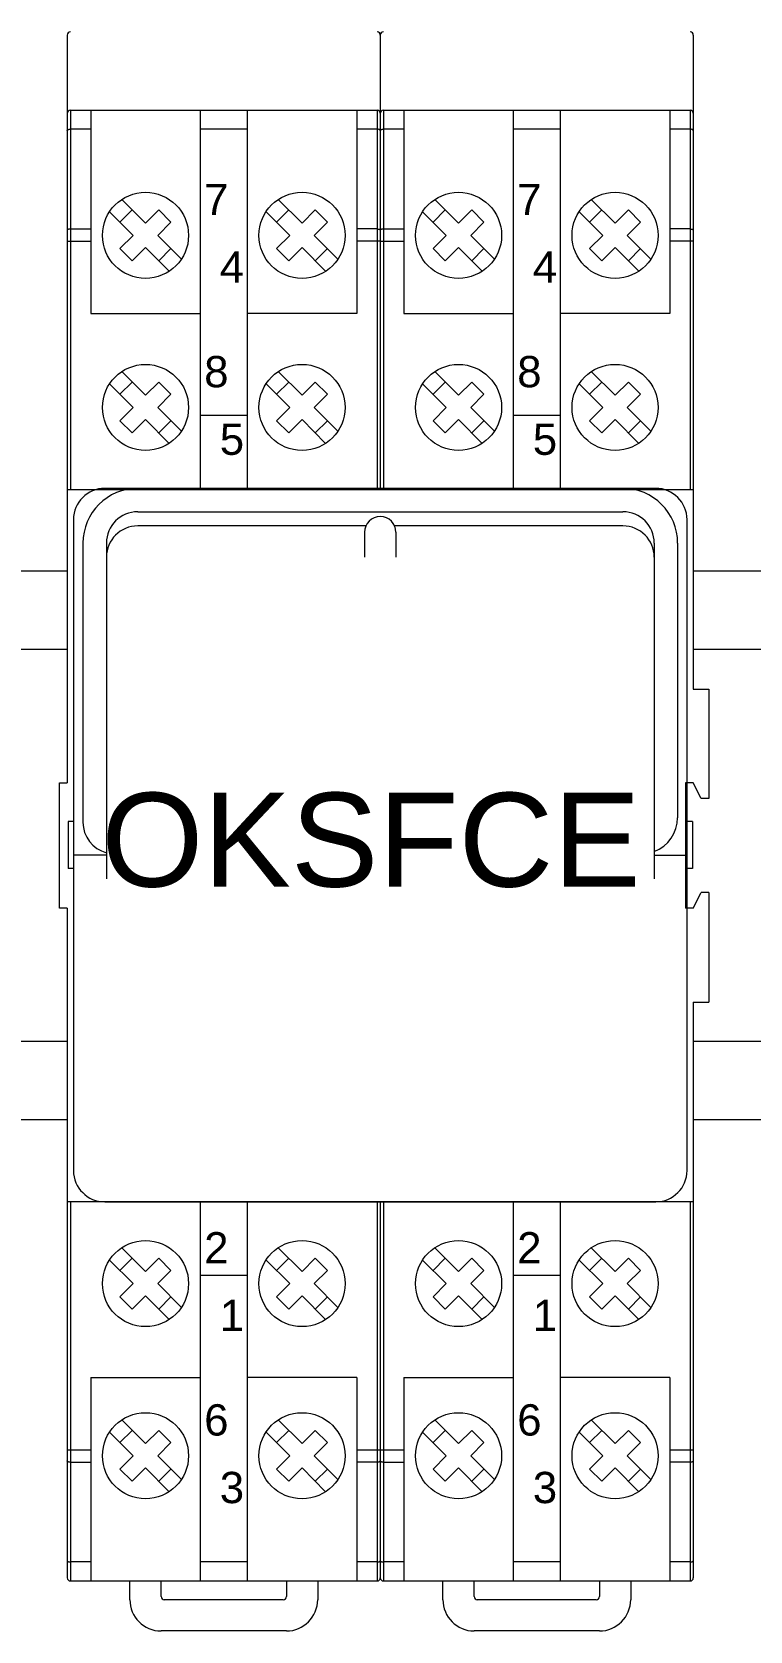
# Model space of a CAD drawing. Header units: millimetres. Extents: x 4137 to 6698, y 1400 to 3585.
# Drawn here: x 6086 to 6131.9, y 2498.6 to 2600.8 of the extents above; entities that cross this region are included whole.
import ezdxf

# ---------------------------------------------------------------- set-up
doc = ezdxf.new("R2010")
doc.units = ezdxf.units.MM
doc.layers.add('000-PI-Oprema', color=30, linetype='Continuous', lineweight=5)
doc.layers.add('002-PI-Kabelska kanalica', color=150, linetype='Continuous')
doc.styles.get("Standard").update_dxf_attribs({"font": 'arial.ttf'})

msp = doc.modelspace()

# ---------------------------------------------------------------- linework, layer by layer
at = {"layer": '000-PI-Oprema', "color": 0, "linetype": 'ByBlock', "lineweight": 0}
for p, q in [((6088.25, 2600.57), (6088.25, 2552.77)), ((6108.25, 2600.57), (6108.25, 2571.52)), ((6128.25, 2600.57), (6128.25, 2558.77)), ((6088.45, 2595.77), (6088.45, 2571.52)), ((6088.45, 2595.77), (6108.05, 2595.77)), ((6089.75, 2595.77), (6089.75, 2582.77)), ((6096.75, 2595.77), (6096.75, 2571.52)), ((6099.75, 2595.77), (6099.75, 2571.52)), ((6106.75, 2595.77), (6106.75, 2582.77)), ((6108.05, 2595.77), (6108.05, 2571.52)), ((6108.45, 2595.77), (6108.45, 2571.52)), ((6108.45, 2595.77), (6128.05, 2595.77)), ((6109.75, 2595.77), (6109.75, 2582.77)), ((6116.75, 2595.77), (6116.75, 2571.52)), ((6119.75, 2595.77), (6119.75, 2571.52)), ((6126.75, 2595.77), (6126.75, 2582.77)), ((6128.05, 2595.77), (6128.05, 2571.52)), ((6089.75, 2594.55), (6088.45, 2594.55)), ((6099.75, 2594.55), (6096.75, 2594.55)), ((6108.05, 2594.55), (6106.75, 2594.55)), ((6109.75, 2594.55), (6108.45, 2594.55)), ((6119.75, 2594.55), (6116.75, 2594.55)), ((6128.05, 2594.55), (6126.75, 2594.55)), ((6091.73, 2590.06), (6093.25, 2588.55)), ((6101.73, 2590.06), (6103.25, 2588.55)), ((6111.73, 2590.06), (6113.25, 2588.55)), ((6121.73, 2590.06), (6123.25, 2588.55)), ((6090.95, 2589.28), (6092.47, 2587.77)), ((6091.62, 2588.62), (6092.4, 2589.39)), ((6093.25, 2588.55), (6094.1, 2589.39)), ((6094.1, 2589.39), (6094.87, 2588.62)), ((6100.95, 2589.28), (6102.47, 2587.77)), ((6101.62, 2588.62), (6102.4, 2589.39)), ((6103.25, 2588.55), (6104.1, 2589.39)), ((6104.1, 2589.39), (6104.87, 2588.62)), ((6110.95, 2589.28), (6112.47, 2587.77)), ((6111.62, 2588.62), (6112.4, 2589.39)), ((6113.25, 2588.55), (6114.1, 2589.39)), ((6114.1, 2589.39), (6114.87, 2588.62)), ((6120.95, 2589.28), (6122.47, 2587.77)), ((6121.62, 2588.62), (6122.4, 2589.39)), ((6123.25, 2588.55), (6124.1, 2589.39)), ((6124.1, 2589.39), (6124.87, 2588.62)), ((6088.45, 2588.18), (6089.75, 2588.18)), ((6091.62, 2586.92), (6092.47, 2587.77)), ((6094.03, 2587.77), (6094.87, 2588.62)), ((6094.03, 2587.77), (6095.54, 2586.25)), ((6101.62, 2586.92), (6102.47, 2587.77)), ((6104.03, 2587.77), (6104.87, 2588.62)), ((6104.03, 2587.77), (6105.54, 2586.25)), ((6108.05, 2588.18), (6106.75, 2588.18)), ((6108.45, 2588.18), (6109.75, 2588.18)), ((6111.62, 2586.92), (6112.47, 2587.77)), ((6114.03, 2587.77), (6114.87, 2588.62)), ((6114.03, 2587.77), (6115.54, 2586.25)), ((6121.62, 2586.92), (6122.47, 2587.77)), ((6124.03, 2587.77), (6124.87, 2588.62)), ((6124.03, 2587.77), (6125.54, 2586.25)), ((6128.05, 2588.18), (6126.75, 2588.18)), ((6088.25, 2587.39), (6089.75, 2587.39)), ((6091.62, 2586.92), (6092.4, 2586.14)), ((6092.4, 2586.14), (6093.25, 2586.99)), ((6093.25, 2586.99), (6094.76, 2585.47)), ((6094.1, 2586.14), (6094.87, 2586.92)), ((6101.62, 2586.92), (6102.4, 2586.14)), ((6102.4, 2586.14), (6103.25, 2586.99)), ((6103.25, 2586.99), (6104.76, 2585.47)), ((6104.1, 2586.14), (6104.87, 2586.92)), ((6108.25, 2587.39), (6106.75, 2587.39)), ((6108.25, 2587.39), (6109.75, 2587.39)), ((6111.62, 2586.92), (6112.4, 2586.14)), ((6112.4, 2586.14), (6113.25, 2586.99)), ((6113.25, 2586.99), (6114.76, 2585.47)), ((6114.1, 2586.14), (6114.87, 2586.92)), ((6121.62, 2586.92), (6122.4, 2586.14)), ((6122.4, 2586.14), (6123.25, 2586.99)), ((6123.25, 2586.99), (6124.76, 2585.47)), ((6124.1, 2586.14), (6124.87, 2586.92)), ((6128.25, 2587.39), (6126.75, 2587.39)), ((6089.75, 2582.77), (6096.75, 2582.77)), ((6106.75, 2582.77), (6099.75, 2582.77)), ((6109.75, 2582.77), (6116.75, 2582.77)), ((6126.75, 2582.77), (6119.75, 2582.77)), ((6091.73, 2579.06), (6093.25, 2577.55)), ((6101.73, 2579.06), (6103.25, 2577.55)), ((6111.73, 2579.06), (6113.25, 2577.55)), ((6121.73, 2579.06), (6123.25, 2577.55)), ((6090.95, 2578.28), (6092.47, 2576.77)), ((6091.62, 2577.62), (6092.4, 2578.39)), ((6093.25, 2577.55), (6094.1, 2578.39)), ((6094.03, 2576.77), (6094.87, 2577.62)), ((6094.1, 2578.39), (6094.87, 2577.62)), ((6100.95, 2578.28), (6102.47, 2576.77)), ((6101.62, 2577.62), (6102.4, 2578.39)), ((6103.25, 2577.55), (6104.1, 2578.39)), ((6104.03, 2576.77), (6104.87, 2577.62)), ((6104.1, 2578.39), (6104.87, 2577.62)), ((6110.95, 2578.28), (6112.47, 2576.77)), ((6111.62, 2577.62), (6112.4, 2578.39)), ((6113.25, 2577.55), (6114.1, 2578.39)), ((6114.03, 2576.77), (6114.87, 2577.62)), ((6114.1, 2578.39), (6114.87, 2577.62)), ((6120.95, 2578.28), (6122.47, 2576.77)), ((6121.62, 2577.62), (6122.4, 2578.39)), ((6123.25, 2577.55), (6124.1, 2578.39)), ((6124.03, 2576.77), (6124.87, 2577.62)), ((6124.1, 2578.39), (6124.87, 2577.62)), ((6091.62, 2575.92), (6092.47, 2576.77)), ((6094.03, 2576.77), (6095.54, 2575.25)), ((6101.62, 2575.92), (6102.47, 2576.77)), ((6104.03, 2576.77), (6105.54, 2575.25)), ((6111.62, 2575.92), (6112.47, 2576.77)), ((6114.03, 2576.77), (6115.54, 2575.25)), ((6121.62, 2575.92), (6122.47, 2576.77)), ((6124.03, 2576.77), (6125.54, 2575.25)), ((6091.62, 2575.92), (6092.4, 2575.14)), ((6092.4, 2575.14), (6093.25, 2575.99)), ((6093.25, 2575.99), (6094.76, 2574.47)), ((6094.1, 2575.14), (6094.87, 2575.92)), ((6099.75, 2576.25), (6096.75, 2576.25)), ((6101.62, 2575.92), (6102.4, 2575.14)), ((6102.4, 2575.14), (6103.25, 2575.99)), ((6103.25, 2575.99), (6104.76, 2574.47)), ((6104.1, 2575.14), (6104.87, 2575.92)), ((6111.62, 2575.92), (6112.4, 2575.14)), ((6112.4, 2575.14), (6113.25, 2575.99)), ((6113.25, 2575.99), (6114.76, 2574.47)), ((6114.1, 2575.14), (6114.87, 2575.92)), ((6119.75, 2576.25), (6116.75, 2576.25)), ((6121.62, 2575.92), (6122.4, 2575.14)), ((6122.4, 2575.14), (6123.25, 2575.99)), ((6123.25, 2575.99), (6124.76, 2574.47)), ((6124.1, 2575.14), (6124.87, 2575.92)), ((6088.25, 2571.52), (6108.25, 2571.52)), ((6125.85, 2571.6), (6090.65, 2571.6)), ((6092.75, 2571.6), (6123.75, 2571.6)), ((6108.25, 2571.52), (6128.25, 2571.52)), ((6088.65, 2569.6), (6088.65, 2528)), ((6092.75, 2570.1), (6123.75, 2570.1)), ((6127.85, 2528), (6127.85, 2569.6)), ((6107.33, 2569.2), (6092.75, 2569.2)), ((6107.25, 2568.8), (6107.25, 2567.2)), ((6123.75, 2569.2), (6109.16, 2569.2)), ((6109.25, 2568.8), (6109.25, 2567.2)), ((6089.25, 2568.1), (6089.25, 2550.25)), ((6090.75, 2568.1), (6090.75, 2550.25)), ((6125.75, 2568.1), (6125.75, 2550.55)), ((6127.25, 2568.1), (6127.25, 2550.55)), ((6090.75, 2567.2), (6090.75, 2546.65)), ((6125.75, 2567.2), (6125.75, 2546.65)), ((6128.25, 2558.77), (6129.25, 2558.77)), ((6129.25, 2558.77), (6129.25, 2551.77)), ((6087.75, 2544.77), (6087.75, 2552.77)), ((6087.75, 2552.77), (6088.25, 2552.77)), ((6127.75, 2552.77), (6127.75, 2544.77)), ((6128.25, 2552.77), (6127.75, 2552.77)), ((6128.75, 2551.77), (6128.25, 2552.77)), ((6129.25, 2551.77), (6128.75, 2551.77)), ((6088.3, 2550.3), (6088.3, 2547.3)), ((6088.65, 2550.3), (6088.3, 2550.3)), ((6128.2, 2550.3), (6127.85, 2550.3)), ((6128.2, 2550.3), (6128.2, 2547.3)), ((6090.75, 2548.15), (6088.65, 2548.15)), ((6125.75, 2548.15), (6127.85, 2548.15)), ((6088.65, 2547.3), (6088.3, 2547.3)), ((6128.2, 2547.3), (6127.85, 2547.3)), ((6128.25, 2544.77), (6128.75, 2545.77)), ((6129.25, 2545.77), (6128.75, 2545.77)), ((6129.25, 2545.77), (6129.25, 2538.77)), ((6088.25, 2544.77), (6087.75, 2544.77)), ((6088.25, 2544.77), (6088.25, 2501.97)), ((6128.25, 2544.77), (6127.75, 2544.77)), ((6128.25, 2538.77), (6128.25, 2501.97)), ((6128.25, 2538.77), (6129.25, 2538.77)), ((6088.25, 2526.02), (6108.25, 2526.02)), ((6088.45, 2526.02), (6088.45, 2501.77)), ((6090.65, 2526), (6125.85, 2526)), ((6096.75, 2526.02), (6096.75, 2501.77)), ((6099.75, 2526.02), (6099.75, 2501.77)), ((6108.05, 2526.02), (6108.05, 2501.77)), ((6108.25, 2526.02), (6128.25, 2526.02)), ((6108.25, 2526.02), (6108.25, 2501.97)), ((6108.45, 2526.02), (6108.45, 2501.77)), ((6116.75, 2526.02), (6116.75, 2501.77)), ((6119.75, 2526.02), (6119.75, 2501.77)), ((6128.05, 2526.02), (6128.05, 2501.77)), ((6091.62, 2521.62), (6092.4, 2522.39)), ((6091.73, 2523.06), (6093.25, 2521.55)), ((6093.25, 2521.55), (6094.1, 2522.39)), ((6094.1, 2522.39), (6094.87, 2521.62)), ((6101.62, 2521.62), (6102.4, 2522.39)), ((6101.73, 2523.06), (6103.25, 2521.55)), ((6103.25, 2521.55), (6104.1, 2522.39)), ((6104.1, 2522.39), (6104.87, 2521.62)), ((6111.62, 2521.62), (6112.4, 2522.39)), ((6111.73, 2523.06), (6113.25, 2521.55)), ((6113.25, 2521.55), (6114.1, 2522.39)), ((6114.1, 2522.39), (6114.87, 2521.62)), ((6121.62, 2521.62), (6122.4, 2522.39)), ((6121.73, 2523.06), (6123.25, 2521.55)), ((6123.25, 2521.55), (6124.1, 2522.39)), ((6124.1, 2522.39), (6124.87, 2521.62)), ((6090.95, 2522.28), (6092.47, 2520.77)), ((6094.03, 2520.77), (6094.87, 2521.62)), ((6099.75, 2521.28), (6096.75, 2521.28)), ((6100.95, 2522.28), (6102.47, 2520.77)), ((6104.03, 2520.77), (6104.87, 2521.62)), ((6110.95, 2522.28), (6112.47, 2520.77)), ((6114.03, 2520.77), (6114.87, 2521.62)), ((6119.75, 2521.28), (6116.75, 2521.28)), ((6120.95, 2522.28), (6122.47, 2520.77)), ((6124.03, 2520.77), (6124.87, 2521.62)), ((6091.62, 2519.92), (6092.47, 2520.77)), ((6094.03, 2520.77), (6095.54, 2519.25)), ((6101.62, 2519.92), (6102.47, 2520.77)), ((6104.03, 2520.77), (6105.54, 2519.25)), ((6111.62, 2519.92), (6112.47, 2520.77)), ((6114.03, 2520.77), (6115.54, 2519.25)), ((6121.62, 2519.92), (6122.47, 2520.77)), ((6124.03, 2520.77), (6125.54, 2519.25)), ((6091.62, 2519.92), (6092.4, 2519.14)), ((6092.4, 2519.14), (6093.25, 2519.99)), ((6093.25, 2519.99), (6094.76, 2518.47)), ((6094.1, 2519.14), (6094.87, 2519.92)), ((6101.62, 2519.92), (6102.4, 2519.14)), ((6102.4, 2519.14), (6103.25, 2519.99)), ((6103.25, 2519.99), (6104.76, 2518.47)), ((6104.1, 2519.14), (6104.87, 2519.92)), ((6111.62, 2519.92), (6112.4, 2519.14)), ((6112.4, 2519.14), (6113.25, 2519.99)), ((6113.25, 2519.99), (6114.76, 2518.47)), ((6114.1, 2519.14), (6114.87, 2519.92)), ((6121.62, 2519.92), (6122.4, 2519.14)), ((6122.4, 2519.14), (6123.25, 2519.99)), ((6123.25, 2519.99), (6124.76, 2518.47)), ((6124.1, 2519.14), (6124.87, 2519.92)), ((6089.75, 2514.77), (6089.75, 2501.77)), ((6089.75, 2514.77), (6096.75, 2514.77)), ((6106.75, 2514.77), (6099.75, 2514.77)), ((6106.75, 2514.77), (6106.75, 2501.77)), ((6109.75, 2514.77), (6109.75, 2501.77)), ((6109.75, 2514.77), (6116.75, 2514.77)), ((6126.75, 2514.77), (6119.75, 2514.77)), ((6126.75, 2514.77), (6126.75, 2501.77)), ((6090.95, 2511.28), (6092.47, 2509.77)), ((6091.62, 2510.62), (6092.4, 2511.39)), ((6091.73, 2512.06), (6093.25, 2510.55)), ((6093.25, 2510.55), (6094.1, 2511.39)), ((6094.1, 2511.39), (6094.87, 2510.62)), ((6100.95, 2511.28), (6102.47, 2509.77)), ((6101.62, 2510.62), (6102.4, 2511.39)), ((6101.73, 2512.06), (6103.25, 2510.55)), ((6103.25, 2510.55), (6104.1, 2511.39)), ((6104.1, 2511.39), (6104.87, 2510.62)), ((6110.95, 2511.28), (6112.47, 2509.77)), ((6111.62, 2510.62), (6112.4, 2511.39)), ((6111.73, 2512.06), (6113.25, 2510.55)), ((6113.25, 2510.55), (6114.1, 2511.39)), ((6114.1, 2511.39), (6114.87, 2510.62)), ((6120.95, 2511.28), (6122.47, 2509.77)), ((6121.62, 2510.62), (6122.4, 2511.39)), ((6121.73, 2512.06), (6123.25, 2510.55)), ((6123.25, 2510.55), (6124.1, 2511.39)), ((6124.1, 2511.39), (6124.87, 2510.62)), ((6088.25, 2510.14), (6089.75, 2510.14)), ((6094.03, 2509.77), (6094.87, 2510.62)), ((6104.03, 2509.77), (6104.87, 2510.62)), ((6106.75, 2510.14), (6108.25, 2510.14)), ((6108.25, 2510.14), (6109.75, 2510.14)), ((6114.03, 2509.77), (6114.87, 2510.62)), ((6124.03, 2509.77), (6124.87, 2510.62)), ((6126.75, 2510.14), (6128.25, 2510.14)), ((6088.45, 2509.36), (6089.75, 2509.36)), ((6091.62, 2508.92), (6092.47, 2509.77)), ((6094.03, 2509.77), (6095.54, 2508.25)), ((6101.62, 2508.92), (6102.47, 2509.77)), ((6104.03, 2509.77), (6105.54, 2508.25)), ((6108.05, 2509.36), (6106.75, 2509.36)), ((6108.45, 2509.36), (6109.75, 2509.36)), ((6111.62, 2508.92), (6112.47, 2509.77)), ((6114.03, 2509.77), (6115.54, 2508.25)), ((6121.62, 2508.92), (6122.47, 2509.77)), ((6124.03, 2509.77), (6125.54, 2508.25)), ((6128.05, 2509.36), (6126.75, 2509.36)), ((6091.62, 2508.92), (6092.4, 2508.14)), ((6092.4, 2508.14), (6093.25, 2508.99)), ((6093.25, 2508.99), (6094.76, 2507.47)), ((6094.1, 2508.14), (6094.87, 2508.92)), ((6101.62, 2508.92), (6102.4, 2508.14)), ((6102.4, 2508.14), (6103.25, 2508.99)), ((6103.25, 2508.99), (6104.76, 2507.47)), ((6104.1, 2508.14), (6104.87, 2508.92)), ((6111.62, 2508.92), (6112.4, 2508.14)), ((6112.4, 2508.14), (6113.25, 2508.99)), ((6113.25, 2508.99), (6114.76, 2507.47)), ((6114.1, 2508.14), (6114.87, 2508.92)), ((6121.62, 2508.92), (6122.4, 2508.14)), ((6122.4, 2508.14), (6123.25, 2508.99)), ((6123.25, 2508.99), (6124.76, 2507.47)), ((6124.1, 2508.14), (6124.87, 2508.92)), ((6089.75, 2502.98), (6088.45, 2502.98)), ((6099.75, 2502.98), (6096.75, 2502.98)), ((6108.05, 2502.98), (6106.75, 2502.98)), ((6109.75, 2502.98), (6108.45, 2502.98)), ((6119.75, 2502.98), (6116.75, 2502.98)), ((6128.05, 2502.98), (6126.75, 2502.98)), ((6088.45, 2501.77), (6108.05, 2501.77)), ((6092.25, 2500.57), (6092.25, 2501.77)), ((6094.25, 2500.77), (6094.25, 2501.77)), ((6094.25, 2500.77), (6094.25, 2501.77)), ((6102.25, 2501.77), (6102.25, 2500.77)), ((6102.25, 2501.77), (6102.25, 2500.77)), ((6104.25, 2501.77), (6104.25, 2500.57)), ((6108.45, 2501.77), (6128.05, 2501.77)), ((6112.25, 2500.57), (6112.25, 2501.77)), ((6114.25, 2500.77), (6114.25, 2501.77)), ((6122.25, 2501.77), (6122.25, 2500.77)), ((6124.25, 2501.77), (6124.25, 2500.57)), ((6102.05, 2500.57), (6094.45, 2500.57)), ((6102.05, 2500.57), (6094.45, 2500.57)), ((6122.05, 2500.57), (6114.45, 2500.57)), ((6102.25, 2498.57), (6094.25, 2498.57)), ((6122.25, 2498.57), (6114.25, 2498.57))]:
    msp.add_line(p, q, dxfattribs=at)
for points in [[(6088.25, 2594.47), (6088.25, 2594.48), (6088.25, 2594.49), (6088.26, 2594.5), (6088.27, 2594.51), (6088.29, 2594.52), (6088.31, 2594.53), (6088.33, 2594.54), (6088.35, 2594.54), (6088.37, 2594.55), (6088.4, 2594.55), (6088.42, 2594.55), (6088.45, 2594.55)], [(6108.25, 2594.47), (6108.25, 2594.48), (6108.24, 2594.49), (6108.23, 2594.5), (6108.22, 2594.51), (6108.21, 2594.52), (6108.19, 2594.53), (6108.17, 2594.54), (6108.15, 2594.54), (6108.12, 2594.55), (6108.1, 2594.55), (6108.07, 2594.55), (6108.05, 2594.55)], [(6108.25, 2594.47), (6108.25, 2594.48), (6108.25, 2594.49), (6108.26, 2594.5), (6108.27, 2594.51), (6108.29, 2594.52), (6108.31, 2594.53), (6108.33, 2594.54), (6108.35, 2594.54), (6108.37, 2594.55), (6108.4, 2594.55), (6108.42, 2594.55), (6108.45, 2594.55)], [(6128.25, 2594.47), (6128.25, 2594.48), (6128.24, 2594.49), (6128.23, 2594.5), (6128.22, 2594.51), (6128.21, 2594.52), (6128.19, 2594.53), (6128.17, 2594.54), (6128.15, 2594.54), (6128.12, 2594.55), (6128.1, 2594.55), (6128.07, 2594.55), (6128.05, 2594.55)], [(6088.45, 2588.18), (6088.42, 2588.17), (6088.4, 2588.17), (6088.37, 2588.17), (6088.35, 2588.17), (6088.33, 2588.16), (6088.31, 2588.15), (6088.29, 2588.14), (6088.27, 2588.14), (6088.26, 2588.13), (6088.25, 2588.12), (6088.25, 2588.11), (6088.25, 2588.1)], [(6108.05, 2588.18), (6108.07, 2588.17), (6108.1, 2588.17), (6108.12, 2588.17), (6108.15, 2588.17), (6108.17, 2588.16), (6108.19, 2588.15), (6108.21, 2588.14), (6108.22, 2588.14), (6108.23, 2588.13), (6108.24, 2588.12), (6108.25, 2588.11), (6108.25, 2588.1)], [(6108.45, 2588.18), (6108.42, 2588.17), (6108.4, 2588.17), (6108.37, 2588.17), (6108.35, 2588.17), (6108.33, 2588.16), (6108.31, 2588.15), (6108.29, 2588.14), (6108.27, 2588.14), (6108.26, 2588.13), (6108.25, 2588.12), (6108.25, 2588.11), (6108.25, 2588.1)], [(6128.05, 2588.18), (6128.07, 2588.17), (6128.1, 2588.17), (6128.12, 2588.17), (6128.15, 2588.17), (6128.17, 2588.16), (6128.19, 2588.15), (6128.21, 2588.14), (6128.22, 2588.14), (6128.23, 2588.13), (6128.24, 2588.12), (6128.25, 2588.11), (6128.25, 2588.1)], [(6088.45, 2509.36), (6088.42, 2509.36), (6088.4, 2509.36), (6088.37, 2509.37), (6088.35, 2509.37), (6088.33, 2509.38), (6088.31, 2509.38), (6088.29, 2509.39), (6088.27, 2509.4), (6088.26, 2509.41), (6088.25, 2509.42), (6088.25, 2509.43), (6088.25, 2509.44)], [(6108.25, 2509.44), (6108.25, 2509.43), (6108.24, 2509.42), (6108.23, 2509.41), (6108.22, 2509.4), (6108.21, 2509.39), (6108.19, 2509.38), (6108.17, 2509.38), (6108.15, 2509.37), (6108.12, 2509.37), (6108.1, 2509.36), (6108.07, 2509.36), (6108.05, 2509.36)], [(6108.45, 2509.36), (6108.42, 2509.36), (6108.4, 2509.36), (6108.37, 2509.37), (6108.35, 2509.37), (6108.33, 2509.38), (6108.31, 2509.38), (6108.29, 2509.39), (6108.27, 2509.4), (6108.26, 2509.41), (6108.25, 2509.42), (6108.25, 2509.43), (6108.25, 2509.44)], [(6128.25, 2509.44), (6128.25, 2509.43), (6128.24, 2509.42), (6128.23, 2509.41), (6128.22, 2509.4), (6128.21, 2509.39), (6128.19, 2509.38), (6128.17, 2509.38), (6128.15, 2509.37), (6128.12, 2509.37), (6128.1, 2509.36), (6128.07, 2509.36), (6128.05, 2509.36)], [(6088.25, 2503.06), (6088.25, 2503.05), (6088.25, 2503.04), (6088.26, 2503.03), (6088.27, 2503.02), (6088.29, 2503.01), (6088.31, 2503.01), (6088.33, 2503), (6088.35, 2502.99), (6088.37, 2502.99), (6088.4, 2502.99), (6088.42, 2502.98), (6088.45, 2502.98)], [(6108.05, 2502.98), (6108.07, 2502.98), (6108.1, 2502.99), (6108.12, 2502.99), (6108.15, 2502.99), (6108.17, 2503), (6108.19, 2503.01), (6108.21, 2503.01), (6108.22, 2503.02), (6108.23, 2503.03), (6108.24, 2503.04), (6108.25, 2503.05), (6108.25, 2503.06)], [(6108.25, 2503.06), (6108.25, 2503.05), (6108.25, 2503.04), (6108.26, 2503.03), (6108.27, 2503.02), (6108.29, 2503.01), (6108.31, 2503.01), (6108.33, 2503), (6108.35, 2502.99), (6108.37, 2502.99), (6108.4, 2502.99), (6108.42, 2502.98), (6108.45, 2502.98)], [(6128.05, 2502.98), (6128.07, 2502.98), (6128.1, 2502.99), (6128.12, 2502.99), (6128.15, 2502.99), (6128.17, 2503), (6128.19, 2503.01), (6128.21, 2503.01), (6128.22, 2503.02), (6128.23, 2503.03), (6128.24, 2503.04), (6128.25, 2503.05), (6128.25, 2503.06)]]:
    msp.add_lwpolyline(points, dxfattribs=at)
for centre in [(6093.25, 2587.77), (6103.25, 2587.77), (6113.25, 2587.77), (6123.25, 2587.77), (6093.25, 2576.77), (6103.25, 2576.77), (6113.25, 2576.77), (6123.25, 2576.77), (6093.25, 2520.77), (6103.25, 2520.77), (6113.25, 2520.77), (6123.25, 2520.77), (6093.25, 2509.77), (6103.25, 2509.77), (6113.25, 2509.77), (6123.25, 2509.77)]:
    msp.add_circle(centre, 2.75, dxfattribs=at)
for centre, radius, start, end in [((6088.45, 2600.57), 0.2, 90, 180), ((6108.05, 2600.57), 0.2, 0, 90), ((6108.45, 2600.57), 0.2, 90, 180), ((6128.05, 2600.57), 0.2, 0, 90), ((6088.45, 2595.57), 0.2, 90, 180), ((6108.05, 2595.57), 0.2, 0, 90), ((6108.45, 2595.57), 0.2, 90, 180), ((6128.05, 2595.57), 0.2, 0, 90), ((6090.65, 2569.6), 2, 90, 180), ((6092.75, 2568.1), 3.5, 90, 180), ((6123.75, 2568.1), 3.5, 0, 90), ((6125.85, 2569.6), 2, 0, 90), ((6092.75, 2568.1), 2, 90, 180), ((6108.25, 2568.8), 1, 0, 180), ((6123.75, 2568.1), 2, 0, 90), ((6092.75, 2567.2), 2, 90, 180), ((6123.75, 2567.2), 2, 0, 90), ((6091.25, 2550.25), 2, 180, 255.5225), ((6124.95, 2550.55), 2.3, 290.3544, 0), ((6090.65, 2528), 2, 180, 270), ((6125.85, 2528), 2, 270, 0), ((6088.45, 2501.97), 0.2, 180, 270), ((6108.05, 2501.97), 0.2, 270, 0), ((6108.45, 2501.97), 0.2, 180, 270), ((6128.05, 2501.97), 0.2, 270, 0), ((6094.25, 2500.57), 2, 180, 270), ((6094.45, 2500.77), 0.2, 180, 270), ((6094.45, 2500.77), 0.2, 180, 270), ((6102.05, 2500.77), 0.2, 270, 0), ((6102.05, 2500.77), 0.2, 270, 0), ((6102.25, 2500.57), 2, 270, 0), ((6114.25, 2500.57), 2, 180, 270), ((6114.45, 2500.77), 0.2, 180, 270), ((6122.05, 2500.77), 0.2, 270, 0), ((6122.25, 2500.57), 2, 270, 0)]:
    msp.add_arc(centre, radius, start, end, dxfattribs=at)
at = {"layer": '002-PI-Kabelska kanalica', "color": 0, "linetype": 'ByBlock', "lineweight": 0, "ltscale": 0.25}
for p, q in [((6083.25, 2566.32), (6088.25, 2566.32)), ((6128.25, 2566.32), (6133.25, 2566.32)), ((6083.25, 2561.32), (6088.25, 2561.32)), ((6128.25, 2561.32), (6133.25, 2561.32)), ((6083.25, 2536.27), (6088.25, 2536.27)), ((6128.25, 2536.27), (6133.25, 2536.27)), ((6083.25, 2531.27), (6088.25, 2531.27)), ((6128.25, 2531.27), (6133.25, 2531.27))]:
    msp.add_line(p, q, dxfattribs=at)

# ---------------------------------------------------------------- texts
at = {"layer": '000-PI-Oprema', "color": 0, "linetype": 'ByBlock', "lineweight": 0, "char_height": 1.9995, "width": 2.5471}
for s, insert, attachment_point in [('{\\fArial|b0|i0|c0|p34;7}', (6097, 2591.06), 1), ('{\\fArial|b0|i0|c0|p34;7}', (6117, 2591.06), 1), ('{\\fArial|b0|i0|c0|p34;4}', (6099.55, 2586.74), 3), ('{\\fArial|b0|i0|c0|p34;4}', (6119.55, 2586.74), 3), ('{\\fArial|b0|i0|c0|p34;8}', (6097, 2580.06), 1), ('{\\fArial|b0|i0|c0|p34;8}', (6117, 2580.06), 1), ('{\\fArial|b0|i0|c0|p34;5}', (6099.55, 2575.74), 3), ('{\\fArial|b0|i0|c0|p34;5}', (6119.55, 2575.74), 3), ('{\\fArial|b0|i0|c0|p34;2}', (6097, 2524.06), 1), ('{\\fArial|b0|i0|c0|p34;2}', (6117, 2524.06), 1), ('{\\fArial|b0|i0|c0|p34;1}', (6099.55, 2519.74), 3), ('{\\fArial|b0|i0|c0|p34;1}', (6119.55, 2519.74), 3), ('{\\fArial|b0|i0|c0|p34;6}', (6097, 2513.06), 1), ('{\\fArial|b0|i0|c0|p34;6}', (6117, 2513.06), 1), ('{\\fArial|b0|i0|c0|p34;3}', (6099.55, 2508.74), 3), ('{\\fArial|b0|i0|c0|p34;3}', (6119.55, 2508.74), 3)]:
    msp.add_mtext(s, dxfattribs=dict(at, insert=insert, attachment_point=attachment_point))
at = {"layer": '000-PI-Oprema', "color": 0, "linetype": 'ByBlock', "lineweight": 0, "insert": (6107.66, 2549.1), "char_height": 6, "attachment_point": 5}
msp.add_mtext_dynamic_manual_height_columns('{\\fArial|b0|i0|c238|p34;OK}S{\\fArial|b0|i0|c238|p34;FC}E', width=44.995, gutter_width=1, heights=[10], dxfattribs=at)

doc.saveas('drawing.dxf')
